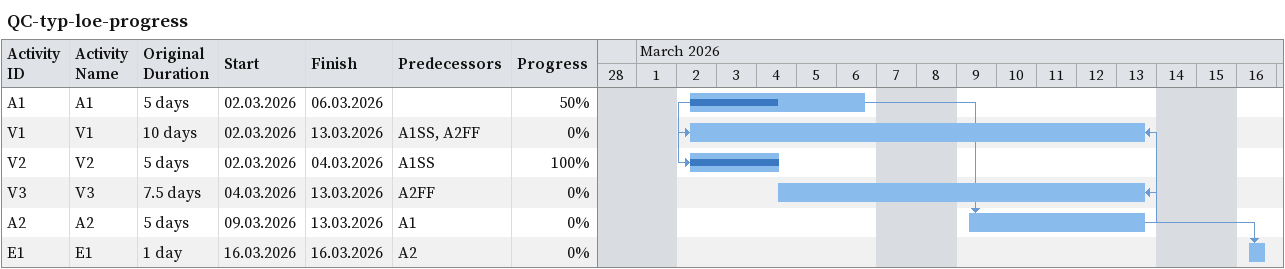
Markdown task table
QC-typ-loe-progress

| ID | Task | Original duration | Start | Finish | Predecessors | % complete |
|---|---|---|---|---|---|---|
| A1 | A1 | 5d | 2026-03-02 | 2026-03-06 |  | 50 |
| V1 | V1 | 10d | 2026-03-02 | 2026-03-13 | A1SS, A2FF | 0 |
| V2 | V2 | 5d | 2026-03-02 | 2026-03-04 | A1SS | 100 |
| V3 | V3 | 7.5d | 2026-03-04 | 2026-03-13 | A2FF | 0 |
| A2 | A2 | 5d | 2026-03-09 | 2026-03-13 | A1 | 0 |
| E1 | E1 | 1d | 2026-03-16 | 2026-03-16 | A2 | 0 |
